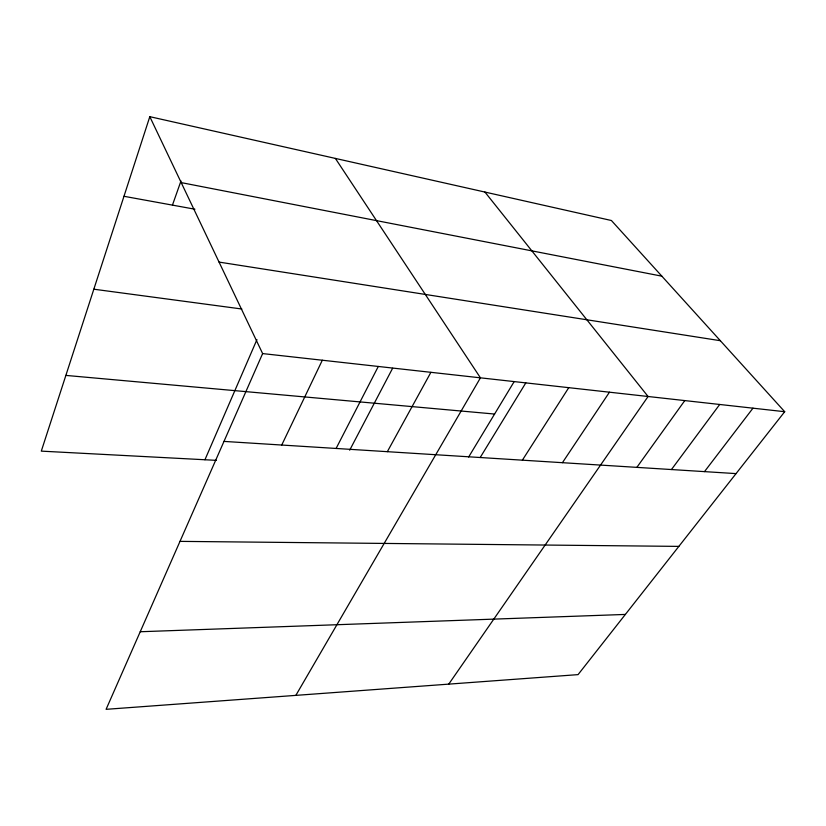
<?xml version="1.0" encoding="UTF-8"?>
<svg xmlns="http://www.w3.org/2000/svg" width="826" height="826" viewBox="0 0 826 826"><rect width="100%" height="100%" fill="white"/><g stroke="black" fill="none" stroke-linecap="round" stroke-linejoin="round"><path stroke-width="1.24" d="M149.805 116.672L262.627 353.58L106.089 709.327L578.055 674.625L784.7 411.709L611.405 220.511L149.805 116.672L41.3 451.13L216.474 460.361M172.448 205.116L180.977 180.987M204.941 459.752L256.938 339.62M281.738 445.038L322.316 360.229M336.099 448.456L378.298 366.455M349.677 450.201L392.618 368.251M387.342 451.677L430.904 372.32M295.842 695.378L480.433 377.833L335.377 158.416M468.631 457.036L514.071 381.767M480.195 457.521L525.811 382.882M522.373 460.165L568.763 387.662M562.434 462.684L609.454 392.195M448.745 684.135L648.08 396.501L484.924 192.055M636.846 467.371L684.785 400.589M671.455 469.54L719.704 404.472M704.485 471.625L752.971 408.178M140.224 631.745L625.365 614.43M179.985 541.371L678.848 546.389M223.98 441.404L736.049 473.608M65.863 375.407L494.588 414.043M262.627 353.58L784.7 411.709M93.834 289.203L241.853 309.007M219.055 262.09L720.334 340.704M123.983 196.289L194.915 209.215M181.204 182.608L661.843 276.163"/></g></svg>
